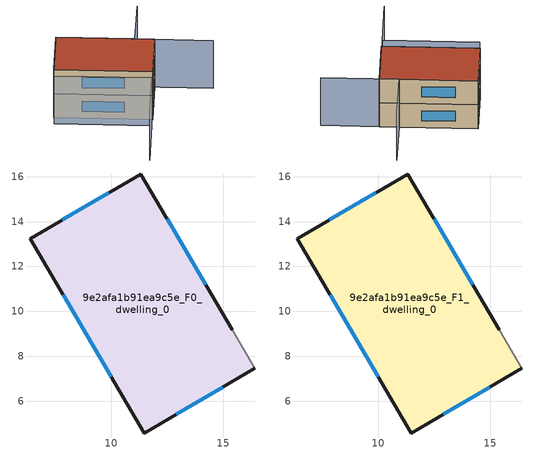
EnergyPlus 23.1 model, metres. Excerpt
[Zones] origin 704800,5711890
9e2afa1b91ea9c5e_F0_dwelling_0
 floor ground (EU_floor_Construction): 11.31,16.13 15.4,9.19 16.4,7.46 11.46,4.57 6.37,13.24 z0
 wall outside (EU_wall_Construction): 15.4,9.19 11.31,16.13 6.37,13.24 11.46,4.57 16.4,7.46 z0:3
 wall adiabatic (EU_wall_Construction): 16.4,7.46 15.4,9.19 z0:3
 window (EU_Window_Construction): 9.89,15.29 7.8,14.08 / 14.22,11.19 12.49,14.12 / 12.89,5.41 14.97,6.62 / 7.84,10.74 9.99,7.08 z0.87:2.13
9e2afa1b91ea9c5e_F1_dwelling_0
 floor to 9e2afa1b91ea9c5e_F0_dwelling_0 (EU_floor_Construction): 11.31,16.13 15.4,9.19 16.4,7.46 11.46,4.57 6.37,13.24 z3
 wall outside (EU_wall_Construction): 15.4,9.19 11.31,16.13 6.37,13.24 11.46,4.57 16.4,7.46 z3:6
 wall adiabatic (EU_wall_Construction): 16.4,7.46 15.4,9.19 z3:6
 window (EU_Window_Construction): 9.89,15.29 7.8,14.08 / 14.22,11.19 12.49,14.12 / 12.89,5.41 14.97,6.62 / 7.84,10.74 9.99,7.08 z3.87:5.13
 roof outside (EU_roof_Construction): 16.4,7.46 15.4,9.19 11.31,16.13 6.37,13.24 11.46,4.57 z6
shading: 5.47,12.65 10.53,4.1 / 10.53,4.1 5.38,1.05 / 19.38,2.29 15.4,9.19 / 15.4,9.19 20.34,12.05 z0:6
[Building]
EU S2 Campaign: North Axis=0; Terrain=City; Solar Distribution=FullExterior
[Site:Location]
London: Latitude=51.5; Longitude=-0.5; Time Zone=0; Elevation=25
[SizingPeriod:WeatherFileDays]
AnnualSizingPeriod: Begin Month=1; Begin Day of Month=1; End Month=12; End Day of Month=31; Day of Week for Start Day=Monday; Use Weather File Daylight Saving Period=No; Use Weather File Rain and Snow Indicators=No
[MATERIAL]
EU_InternalMass_Material: Roughness=MediumRough; Thickness=0.1; Conductivity=1; Density=1800; Specific Heat=900; Thermal Absorptance=0.9; Solar Absorptance=0.7; Visible Absorptance=0.7
[MATERIAL:NOMASS] Roughness=MediumRough; Thermal Absorptance=0.9; Solar Absorptance=0.7; Visible Absorptance=0.7
Name | Thermal Resistance
EU_wall_NoMass | 0.724719
EU_roof_NoMass | 2.98947
EU_floor_NoMass | 2.39157
[WINDOWMATERIAL:SIMPLEGLAZINGSYSTEM]
EU_Window_SimpleGlazing: UFactor=2.63425; Solar Heat Gain Coefficient=0.76; Visible Transmittance=0.76
[CONSTRUCTION]
EU_wall_Construction: EU_wall_NoMass
EU_roof_Construction: EU_roof_NoMass
EU_floor_Construction: EU_floor_NoMass
EU_Window_Construction: EU_Window_SimpleGlazing
EU_InternalMass_Construction: EU_InternalMass_Material
[ZONE] Type=1; Multiplier=1; Ceiling Height=autocalculate; Volume=172.616; Floor Area=autocalculate; Part of Total Floor Area=Yes
9e2afa1b91ea9c5e_F0_dwelling_0; 9e2afa1b91ea9c5e_F1_dwelling_0
[INTERNALMASS] Construction=EU_InternalMass_Construction; Surface Area=57.5386
Name | Zone or ZoneList
9e2afa1b91ea9c5e_F0_dwelling_0_EU_InternalMass | 9e2afa1b91ea9c5e_F0_dwelling_0
9e2afa1b91ea9c5e_F1_dwelling_0_EU_InternalMass | 9e2afa1b91ea9c5e_F1_dwelling_0
[OTHEREQUIPMENT] Fuel Type=Electricity; Design Level Calculation Method=Watts/Area; Power per Zone Floor Area=1; Fraction Latent=0; Fraction Radiant=0; Fraction Lost=0; Carbon Dioxide Generation Rate=0; EndUse Subcategory=EU_Step8_InternalGains
Name | Zone or ZoneList or Space or SpaceList | Schedule
EU_Step8_InternalGain_9e2afa1b91ea9c5e_F0_dwelling_0_f000 | 9e2afa1b91ea9c5e_F0_dwelling_0 | EU_Step8_GainSchedule_9e2afa1b91ea9c5e_F0_dwelling_0_f000
EU_Step8_InternalGain_9e2afa1b91ea9c5e_F1_dwelling_0_f000 | 9e2afa1b91ea9c5e_F1_dwelling_0 | EU_Step8_GainSchedule_9e2afa1b91ea9c5e_F1_dwelling_0_f000
[ZONEVENTILATION:DESIGNFLOWRATE] Schedule=EU_AlwaysOn; Design Flow Rate Calculation Method=AirChanges/Hour; Air Changes per Hour=0.418135; Ventilation Type=Natural; Fan Pressure Rise=0; Fan Total Efficiency=1; Constant Term Coefficient=1; Temperature Term Coefficient=0; Velocity Term Coefficient=0; Velocity Squared Term Coefficient=0; Minimum Indoor Temperature=-100; Maximum Indoor Temperature=100; Delta Temperature=-100; Minimum Outdoor Temperature=-100; Maximum Outdoor Temperature=100; Maximum Wind Speed=40
Name | Zone or ZoneList or Space or SpaceList
EU_ConstantAir_9e2afa1b91ea9c5e_F0_dwelling_0 | 9e2afa1b91ea9c5e_F0_dwelling_0
EU_ConstantAir_9e2afa1b91ea9c5e_F1_dwelling_0 | 9e2afa1b91ea9c5e_F1_dwelling_0
[HVACTEMPLATE:THERMOSTAT] Constant Heating Setpoint=20; Constant Cooling Setpoint=50
EU_HeatOnly_9e2afa1b91ea9c5e_F0_dwelling_0; EU_HeatOnly_9e2afa1b91ea9c5e_F1_dwelling_0
[HVACTEMPLATE:ZONE:IDEALLOADSAIRSYSTEM] System Availability Schedule=EU_AlwaysOn; Maximum Heating Supply Air Temperature=50; Minimum Cooling Supply Air Temperature=13; Maximum Heating Supply Air Humidity Ratio=0.0156; Minimum Cooling Supply Air Humidity Ratio=0.0077; Heating Limit=NoLimit; Cooling Limit=NoLimit; Heating Availability Schedule=EU_AlwaysOn; Cooling Availability Schedule=EU_CoolingOff; Dehumidification Control Type=ConstantSensibleHeatRatio; Cooling Sensible Heat Ratio=0.7; Dehumidification Setpoint=60; Humidification Control Type=None; Humidification Setpoint=30; Outdoor Air Method=None; Outdoor Air Flow Rate per Person=0.00944; Outdoor Air Flow Rate per Zone Floor Area=0; Outdoor Air Flow Rate per Zone=0; Demand Controlled Ventilation Type=None; Outdoor Air Economizer Type=NoEconomizer; Heat Recovery Type=None; Sensible Heat Recovery Effectiveness=0.7; Latent Heat Recovery Effectiveness=0.65
Name | Template Thermostat
9e2afa1b91ea9c5e_F0_dwelling_0 | EU_HeatOnly_9e2afa1b91ea9c5e_F0_dwelling_0
9e2afa1b91ea9c5e_F1_dwelling_0 | EU_HeatOnly_9e2afa1b91ea9c5e_F1_dwelling_0
[SIZING:ZONE] Zone Cooling Design Supply Air Temperature Input Method=SupplyAirTemperature; Zone Cooling Design Supply Air Temperature=13; Zone Heating Design Supply Air Temperature Input Method=SupplyAirTemperature; Zone Heating Design Supply Air Temperature=50; Zone Cooling Design Supply Air Humidity Ratio=0.008; Zone Heating Design Supply Air Humidity Ratio=0.008; Cooling Design Air Flow Method=DesignDay; Cooling Design Air Flow Rate=0; Cooling Minimum Air Flow per Zone Floor Area=0.000762; Cooling Minimum Air Flow=0; Cooling Minimum Air Flow Fraction=0.2; Heating Design Air Flow Method=DesignDay; Heating Design Air Flow Rate=0; Heating Maximum Air Flow per Zone Floor Area=0.002032; Heating Maximum Air Flow=0.141576; Heating Maximum Air Flow Fraction=0.3; Account for Dedicated Outdoor Air System=No; Dedicated Outdoor Air System Control Strategy=NeutralSupplyAir; Dedicated Outdoor Air Low Setpoint Temperature for Design=autosize; Dedicated Outdoor Air High Setpoint Temperature for Design=autosize; Zone Load Sizing Method=Sensible Load Only No Latent Load; Zone Latent Cooling Design Supply Air Humidity Ratio Input Method=HumidityRatioDifference; Zone Cooling Design Supply Air Humidity Ratio Difference=0.005; Zone Latent Heating Design Supply Air Humidity Ratio Input Method=HumidityRatioDifference; Zone Humidification Design Supply Air Humidity Ratio Difference=0.005
9e2afa1b91ea9c5e_F0_dwelling_0; 9e2afa1b91ea9c5e_F1_dwelling_0
[SCHEDULE:CONSTANT]
Name | Hourly Value
EU_AlwaysOn | 1
EU_CoolingOff | 0
[SCHEDULE:FILE] Column Number=1; Rows to Skip at Top=0; Number of Hours of Data=8760; Column Separator=Comma; Interpolate to Timestep=No; Minutes per Item=60; Adjust Schedule for Daylight Savings=Yes
Name | File
EU_Step8_GainSchedule_9e2afa1b91ea9c5e_F0_dwelling_0_f000 | ../../schedules/9e2afa1b91ea9c5e/9e2afa1b91ea9c5e_F0_dwelling_0_f000_gain.csv
EU_Step8_GainSchedule_9e2afa1b91ea9c5e_F1_dwelling_0_f000 | ../../schedules/9e2afa1b91ea9c5e/9e2afa1b91ea9c5e_F1_dwelling_0_f000_gain.csv
